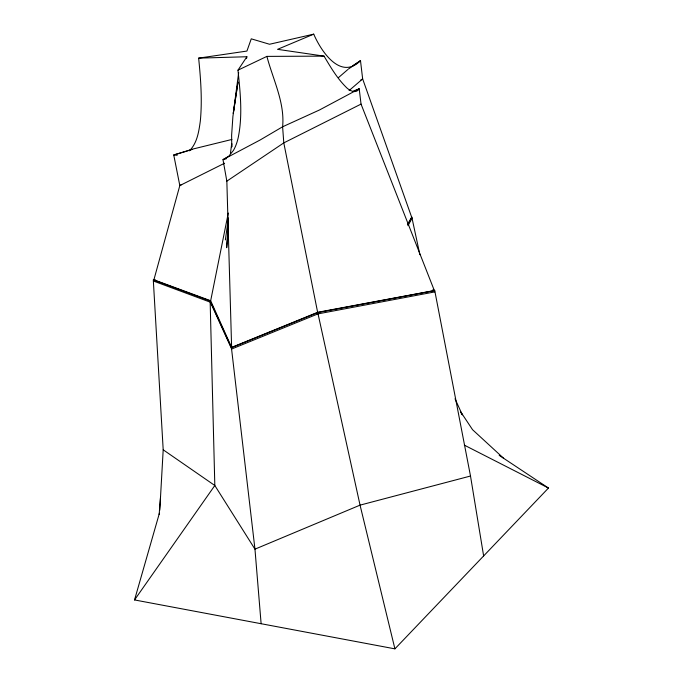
<?xml version="1.0" encoding="UTF-8"?>
<svg xmlns="http://www.w3.org/2000/svg" width="683" height="683" viewBox="0 0 683 683"><rect width="100%" height="100%" fill="white"/><g stroke="black" fill="none" stroke-linecap="round" stroke-linejoin="round"><path stroke-width="1.02" d="M159.771 510.261L163.194 449.798L153.291 279.851L210.133 300.938L231.417 347.673L254.964 549.158L261.119 623.716M228.455 221.659L226.688 247.716L228.464 225.842M159.156 514.453L160.514 497.147M238.666 72.62L233.253 113.455L238.008 81.943L232.912 116.4L231.622 135.251L231.768 146.956L231.716 143.55L230.427 153.376M225.381 239.904L228.446 217.903M246.52 58.636L246.887 56.74L198.651 58.14C200.725 79.057 202.364 100.188 200.307 121.173C198.855 131.537 197.208 143.123 189.413 150.823M353.512 90.993L359.207 88.781L361.042 104.098L434.337 290.548L317.638 312.302L231.622 347.416L210.671 300.751L228.293 213.036M210.671 300.751L153.897 279.799L179.817 185.571L173.747 154.964L193.417 148.911L231.896 139.46M499.188 455.339L548.466 488.046L394.911 648.85L134.534 599.939L159.395 513.257M407.973 225.663L412.054 218.27L411.926 217.074L407.845 224.459M407.469 224.716L411.67 217.203L362.656 78.929L360.496 60.685L348.475 69.009M231.622 347.416L226.841 181.149L222.999 159.66L228.779 156.168L233.364 150.525A37.155 16.238 -89.9 0 0 238.128 138.051C242.798 115.7 240.314 92.64 237.974 70.17L246.887 56.74M134.534 599.939L214.821 485.502L210.133 300.938M338.537 77.555L347.784 69.572M349.073 90.574L362.656 78.929L360.803 79.979M226.841 181.149L283.795 142.892L361.042 104.098M352.36 65.978L360.496 60.685C340.399 80.807 320.916 50.858 313.728 34.15L269.546 44.258L251.259 38.829L246.93 51.063L198.651 58.14M181.669 184.53L179.817 185.571L224.587 163.211M237.974 70.17L266.891 56.39L324.058 56.134C330.418 66.857 336.804 77.802 345.632 86.715C348.825 90.318 355.886 94.502 359.207 88.781L319.516 109.963L282.608 126.782L260.112 140.006L222.999 159.66L226.517 158.669M313.728 34.15L277.563 49.338L324.058 56.134M231.417 347.673L317.749 312.566L434.729 290.565L470.502 476.025L483.632 555.936M153.897 279.799L155.067 279.407M188.295 150.678L192.06 149.44M187.355 150.994L173.747 154.964L177.179 155.272M470.502 476.025L360.052 505.138L254.964 549.158L214.821 485.502L163.194 449.798M434.858 291.889L317.954 313.881L231.674 349.013L210.381 302.21L153.555 281.072M464.312 445.128L548.466 488.046M432.979 289.396L434.729 290.565M503.636 458.293L472.559 429.709L460.871 412.097M460.632 412.19L462.331 414.854L455.015 398.761M266.891 56.39C272.91 79.288 284.999 102.749 282.608 126.782L283.795 142.892L317.638 312.302M394.911 648.85L360.052 505.138L317.749 312.566M412.054 218.27L419.874 254.674"/></g></svg>
